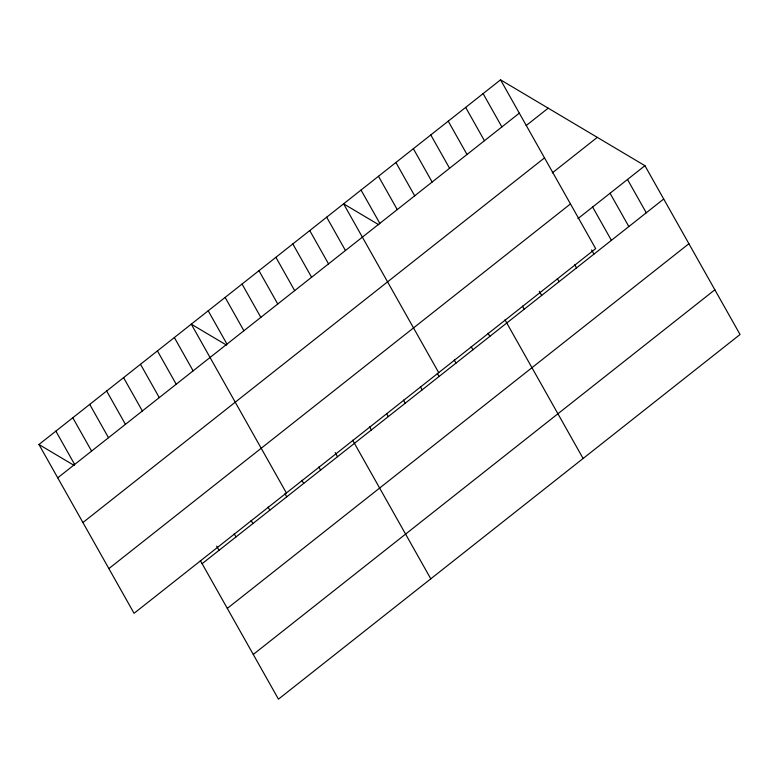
<?xml version="1.0" encoding="UTF-8"?>
<svg xmlns="http://www.w3.org/2000/svg" width="779" height="779" viewBox="0 0 779 779"><rect width="100%" height="100%" fill="white"/><g stroke="black" fill="none" stroke-linecap="round" stroke-linejoin="round"><path stroke-width="1.17" d="M500.546 79.838L595.662 248.647L134.066 613.307L38.95 444.497L500.546 79.838L644.934 165.693L740.05 334.503L278.454 699.162L200.359 560.559M57.724 477.829L519.32 113.159M526.166 125.575L548.192 108.174M82.915 522.534L544.511 157.874M552.311 172.889L597.289 137.367M108.875 568.602L570.471 203.932M577.94 218.626L644.934 165.693M202.121 563.684L663.708 199.015M227.312 608.389L688.899 243.73M253.263 654.448L714.859 289.788M378.867 224.79L343.597 203.825L438.713 372.625M226.533 345.126L191.274 324.161L286.39 492.971M38.95 444.497L74.209 465.472M627.494 179.472L646.278 212.794M610.054 193.25L628.838 226.572M592.624 207.019L611.398 240.351M591.612 249.962L593.958 254.12M483.107 93.616L501.88 126.938M574.766 264.772L576.518 267.898M465.667 107.395L484.441 140.717M557.326 278.551L559.079 281.677M448.227 121.164L467.011 154.495M539.302 291.288L541.648 295.455M430.787 134.942L449.571 168.264M522.446 306.108L524.209 309.224M413.357 148.721L432.131 182.043M505.006 319.877L583.111 458.48M395.917 162.499L414.691 195.821M488.082 333.246L489.845 336.372M378.477 176.268L397.251 209.6M471.159 346.626L472.921 349.742M361.037 190.047L379.821 223.369M454.235 359.995L455.997 363.121M437.311 373.365L439.074 376.491M326.674 217.195L345.457 250.517M420.387 386.735L422.14 389.86M309.75 230.565L328.524 263.886M403.454 400.104L405.216 403.23M292.826 243.934L311.6 277.266M386.53 413.474L388.293 416.599M275.902 257.304L294.676 290.635M369.606 426.843L371.369 429.969M258.979 270.683L277.752 304.005M352.683 440.223L430.787 578.826M242.055 284.053L260.829 317.374M335.174 452.55L337.521 456.718M225.121 297.422L243.905 330.744M318.835 466.962L320.597 470.088M208.197 310.792L226.981 344.114M301.911 480.331L303.664 483.457M284.987 493.701L286.74 496.827M174.35 337.531L193.124 370.862M268.054 507.071L269.816 510.196M157.426 350.901L176.2 384.232M251.13 520.44L252.893 523.566M140.502 364.28L159.276 397.602M234.206 533.819L235.969 536.935M123.579 377.649L142.353 410.971M216.698 546.147L219.045 550.315M106.655 391.019L125.429 424.341M89.721 404.389L108.505 437.71M72.798 417.758L91.581 451.08M55.874 431.128L74.648 464.459"/></g></svg>
